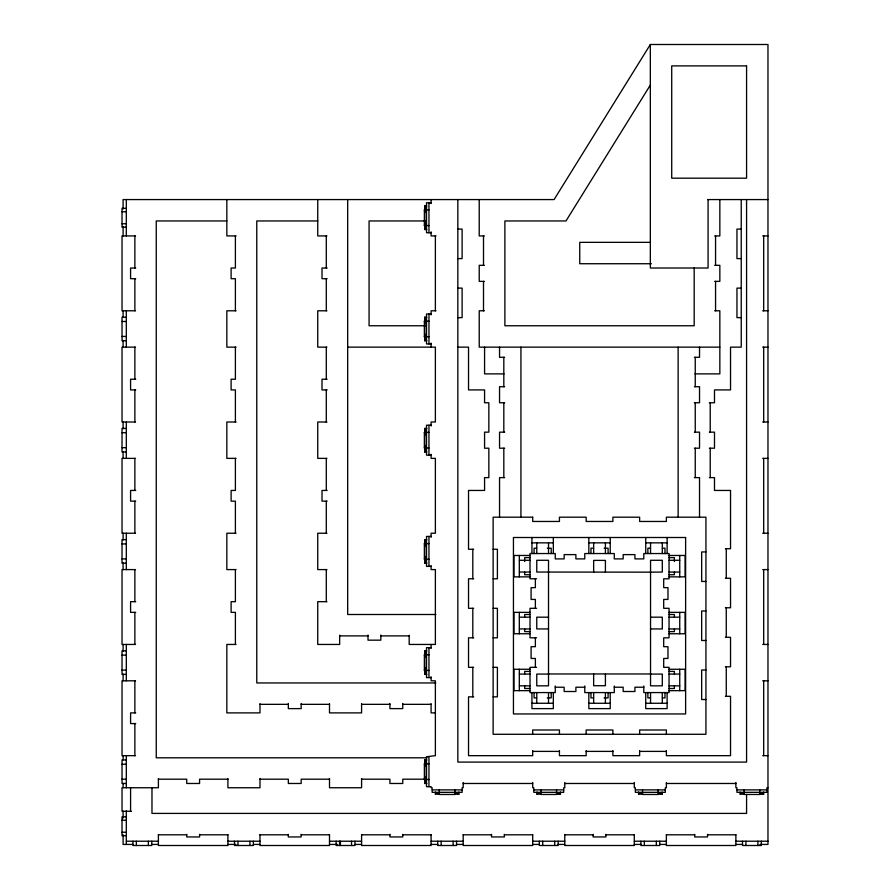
<?xml version="1.0" encoding="UTF-8"?>
<svg xmlns="http://www.w3.org/2000/svg" width="890" height="890" viewBox="0 0 890 890"><rect width="100%" height="100%" fill="white"/><g stroke="black" fill="none" stroke-linecap="round" stroke-linejoin="round"><path stroke-width="1.33" d="M426.021 226.082L424.686 229.509L424.686 205.979L426.822 205.979M426.021 337.299L424.686 340.736L424.686 317.207L426.822 317.207M426.021 448.516L424.686 451.953L424.686 428.424L426.822 428.424M426.021 559.743L424.686 563.17L424.686 539.64L426.822 539.64M426.021 670.96L424.686 674.386L424.686 650.868L426.822 650.868M426.021 780.04L424.686 783.478L424.686 759.949L426.822 759.949M428.958 225.559L424.374 225.559L425.086 222.956M428.958 336.776L424.374 336.776L425.086 334.173M428.958 447.993L424.374 447.993L425.086 445.389M428.958 559.22L424.374 559.22L425.086 556.617M428.958 670.437L424.374 670.437L425.086 667.834M428.958 779.518L424.374 779.518L425.086 776.914M759.949 844.432L767.97 844.432L767.97 44.5L650.334 44.5L554.081 199.571L123.098 199.571L123.098 208.994M650.334 85.062L565.984 220.954L504.886 220.954L504.886 325.762L694.178 325.762L694.178 267.868M439.526 794.169L435.377 794.169L438.803 792.834M541.12 794.169L536.97 794.169L540.408 792.834M642.714 794.169L638.564 794.169L642.002 792.834M744.318 794.169L740.157 794.169L743.595 792.834M707.806 199.571L767.97 199.571M431.094 202.775L426.51 202.775L426.51 232.724L431.094 232.724M126.313 208.338L122.03 208.338L122.03 227.161L126.313 227.161M424.374 225.559L424.374 209.94L428.958 209.94M122.03 211.753L126.313 211.753M226.839 220.954L156.251 220.954L156.251 757.802L426.933 757.802M317.741 220.954L256.776 220.954L256.776 682.953L435.722 682.953M425.587 220.954L369.072 220.954L369.072 325.762L425.587 325.762M122.03 223.735L126.313 223.735M457.838 229.086L462.11 229.086L462.11 258.601L457.838 258.601M741.236 229.086L736.953 229.086L736.953 258.601L741.236 258.601M424.686 229.509L426.822 229.509M135.525 235.928L122.03 235.928L122.03 310.788L135.525 310.788M236.05 235.928L226.839 235.928L226.839 199.571M326.953 235.928L317.741 235.928L317.741 199.571M435.989 235.928L431.094 235.928L431.094 231.845M484.36 235.928L479.221 235.928L479.221 199.571M714.715 235.928L719.843 235.928L719.843 199.571M762.697 235.928L767.97 235.928M650.445 242.347L579.746 242.347L579.746 263.729L651.435 263.729M484.36 265.331L479.221 265.331L479.221 281.373L484.36 281.373M714.715 265.331L719.843 265.331L719.843 281.373L714.715 281.373M135.725 268.012L130.585 268.012L130.585 278.704L135.725 278.704M327.153 268.012L322.013 268.012L322.013 278.704L327.153 278.704M457.838 288.115L462.11 288.115L462.11 317.63L457.838 317.63M741.236 288.115L736.953 288.115L736.953 317.63L741.236 317.63M236.05 310.788L226.839 310.788L226.839 347.145L236.05 347.145M326.953 310.788L317.741 310.788L317.741 347.145L326.953 347.145M435.989 310.788L431.094 310.788L431.094 314.871M484.36 310.788L479.221 310.788L479.221 347.145L719.843 347.145M714.715 310.788L719.843 310.788L719.843 373.878L694.979 373.878M762.697 310.788L767.97 310.788M431.094 313.992L426.51 313.992L426.51 343.941L431.094 343.941M126.313 317.207L122.03 317.207L122.03 340.736L126.313 340.736M424.374 336.776L424.374 321.156L428.958 321.156M122.03 321.479L126.313 321.479M122.03 336.453L126.313 336.453M424.686 340.736L426.822 340.736M135.525 347.145L122.03 347.145L122.03 422.005L135.525 422.005M347.678 347.145L435.377 347.145L435.377 422.005L431.094 422.005L431.094 426.043M457.838 347.145L468.529 347.145L468.529 389.92L484.572 389.92L484.572 402.758L488.844 402.758L488.844 432.162L484.572 432.162L484.572 448.204L488.844 448.204L488.844 477.618L484.572 477.618L484.572 490.446L468.529 490.446L468.529 549.264L473.658 549.264M762.697 347.145L767.97 347.145M504.675 357.302L499.546 357.302L499.546 347.145M694.389 357.302L699.529 357.302L699.529 347.145M504.029 373.878L484.572 373.878L484.572 347.145M135.725 379.229L130.585 379.229L130.585 389.92L135.725 389.92M327.153 379.229L322.013 379.229L322.013 389.92L327.153 389.92M504.675 386.716L499.546 386.716L499.546 402.758L504.675 402.758M694.389 386.716L699.529 386.716L699.529 402.758L694.389 402.758M709.363 402.758L714.492 402.758L714.492 389.92L730.534 389.92L730.534 347.145L741.236 347.145L741.236 199.571M236.05 422.005L226.839 422.005L226.839 458.372L236.05 458.372M326.953 422.005L317.741 422.005L317.741 458.372L326.953 458.372M762.697 422.005L767.97 422.005M431.094 425.22L426.51 425.22L426.51 455.157L431.094 455.157M126.313 428.424L122.03 428.424L122.03 451.953L126.313 451.953M504.675 432.162L499.546 432.162L499.546 448.204L504.675 448.204M694.389 432.162L699.529 432.162L699.529 448.204L694.389 448.204M709.363 432.162L714.492 432.162L714.492 448.204L709.363 448.204M424.374 447.993L424.374 432.384L428.958 432.384M122.03 432.707L126.313 432.707M122.03 447.67L126.313 447.67M424.686 451.953L426.822 451.953M135.525 458.372L122.03 458.372L122.03 533.232L135.525 533.232M762.697 458.372L767.97 458.372M504.675 477.618L499.546 477.618L499.546 517.19M694.389 477.618L699.529 477.618L699.529 517.19M709.363 477.618L714.492 477.618L714.492 490.446L730.534 490.446L730.534 548.73L725.406 548.73M135.725 490.446L130.585 490.446L130.585 501.148L135.725 501.148M327.153 490.446L322.013 490.446L322.013 501.148L327.153 501.148M236.05 533.232L226.839 533.232L226.839 569.589L236.05 569.589M326.953 533.232L317.741 533.232L317.741 569.589L326.953 569.589M762.697 533.232L767.97 533.232M431.094 536.436L426.51 536.436L426.51 566.385L431.094 566.385M126.313 539.64L122.03 539.64L122.03 563.17L126.313 563.17M531.942 542.856L553.335 542.856M588.835 542.856L610.229 542.856M645.728 542.856L667.122 542.856M424.374 559.22L424.374 543.601L428.958 543.601M122.03 543.923L126.313 543.923M536.715 548.196L534.078 548.196L534.078 553.547M547.25 548.196L551.199 548.196L551.199 553.547M593.608 548.196L590.971 548.196L590.971 553.547M604.143 548.196L608.093 548.196L608.093 553.547M650.501 548.196L647.875 548.196L647.875 553.547M662.349 548.196L664.986 548.196L664.986 553.547M493.127 549.264L497.399 549.264L497.399 578.789L493.127 578.789M705.937 551.945L701.665 551.945L701.665 581.459L705.937 581.459M530.017 555.471L513.975 555.471L513.975 576.865L530.017 576.865M669.046 555.471L685.089 555.471L685.089 576.865L669.046 576.865M530.017 557.607L524.677 557.607L524.677 561.557M669.046 557.607L674.386 557.607L674.386 561.557M122.03 558.898L126.313 558.898M519.326 560.288L530.017 560.288M669.046 560.288L679.738 560.288M424.686 563.17L426.822 563.17M135.525 569.589L122.03 569.589L122.03 644.449L135.525 644.449M762.697 569.589L767.97 569.589M519.326 572.048L530.017 572.048M669.046 572.048L679.738 572.048M530.017 574.718L524.677 574.718L524.677 572.092M669.046 574.718L674.386 574.718L674.386 572.092M725.406 578.255L730.534 578.255L730.534 607.77L725.406 607.77M473.658 578.789L468.529 578.789L468.529 608.304L473.658 608.304M536.603 578.789L530.017 578.789L530.017 553.547L555.26 553.547L555.26 558.898L564.138 558.898L564.138 554.615L575.897 554.615L575.897 558.898L584.774 558.898L584.774 553.547L614.289 553.547L614.289 558.898L623.167 558.898L623.167 554.615L634.926 554.615L634.926 558.898L643.804 558.898L643.804 553.547L669.046 553.547L669.046 578.789L663.695 578.789L663.695 587.656L667.978 587.656L667.978 599.426L663.695 599.426L663.695 608.304L669.046 608.304L669.046 637.819L663.695 637.819L663.695 646.696L667.978 646.696L667.978 658.455L663.695 658.455L663.695 667.333L669.046 667.333L669.046 692.576L643.804 692.576L643.804 685.99M135.725 601.673L130.585 601.673L130.585 612.365L135.725 612.365M326.953 601.673L317.741 601.673L317.741 644.449L339.657 644.449L339.657 635.238M493.127 608.304L497.399 608.304L497.399 637.819L493.127 637.819M536.603 608.304L530.017 608.304L530.017 637.819L536.603 637.819M705.937 610.974L701.665 610.974L701.665 640.489L705.937 640.489M530.017 612.365L513.975 612.365L513.975 633.758L530.017 633.758M669.046 612.365L685.089 612.365L685.089 633.758L669.046 633.758M435.811 614.5L347.678 614.5L347.678 199.571M530.017 614.5L524.677 614.5L524.677 617.137M669.046 614.5L674.386 614.5L674.386 617.137M519.326 617.182L530.017 617.182M548.518 617.182L536.759 617.182L536.759 628.941L548.518 628.941M650.546 617.182L662.305 617.182L662.305 628.941L650.546 628.941M669.046 617.182L679.738 617.182M519.326 628.941L530.017 628.941M669.046 628.941L679.738 628.941M530.017 631.611L524.677 631.611L524.677 628.985M669.046 631.611L674.386 631.611L674.386 628.985M339.657 635.894L368.004 635.894M380.831 635.894L409.178 635.894M725.406 637.285L730.534 637.285L730.534 666.799L725.406 666.799M473.658 637.819L468.529 637.819L468.529 667.333L473.658 667.333M236.05 644.449L226.839 644.449L226.839 712.89L259.991 712.89L259.991 703.678M762.697 644.449L767.97 644.449M431.094 647.653L426.51 647.653L426.51 677.602L431.094 677.602M126.313 650.868L122.03 650.868L122.03 674.386L126.313 674.386M424.374 670.437L424.374 654.817L428.958 654.817M122.03 655.14L126.313 655.14M493.127 667.333L497.399 667.333L497.399 696.848L493.127 696.848M536.603 667.333L530.017 667.333L530.017 692.576L555.26 692.576L555.26 685.99M530.017 669.258L513.975 669.258L513.975 690.651L530.017 690.651M669.046 669.258L685.089 669.258L685.089 690.651L669.046 690.651M122.03 670.114L126.313 670.114M705.937 670.003L701.665 670.003L701.665 699.529L705.937 699.529M530.017 671.394L524.677 671.394L524.677 674.03M669.046 671.394L674.386 671.394L674.386 674.03M548.518 673.964L650.546 673.964M519.326 674.075L530.017 674.075M548.518 674.075L536.759 674.075L536.759 685.834L548.518 685.834L548.518 560.288L536.759 560.288L536.759 572.048L650.546 572.159L662.305 572.048L662.305 560.288L650.546 560.288L650.546 685.834L662.305 685.834L662.305 674.075L650.546 674.075M669.046 674.075L679.738 674.075M424.686 674.386L426.822 674.386M135.525 680.806L122.03 680.806L122.03 755.666L135.525 755.666M762.697 680.806L767.97 680.806M519.326 685.834L530.017 685.834M669.046 685.834L679.738 685.834M555.26 687.225L564.138 687.225L564.138 691.508L575.897 691.508L575.897 687.225L584.774 687.225M614.289 687.225L623.167 687.225L623.167 691.508L634.926 691.508L634.926 687.225L643.804 687.225M530.017 688.504L524.677 688.504L524.677 685.879M669.046 688.504L674.386 688.504L674.386 685.879M725.406 696.314L730.534 696.314L730.534 755.666L666.376 755.666L666.376 750.537M473.658 696.848L468.529 696.848L468.529 755.666L532.698 755.666L532.698 750.537M536.715 697.916L534.078 697.916L534.078 692.576M547.25 697.916L551.199 697.916L551.199 692.576M593.608 697.916L590.971 697.916L590.971 692.576M604.143 697.916L608.093 697.916L608.093 692.576M650.501 697.916L647.875 697.916L647.875 692.576M662.349 697.916L664.986 697.916L664.986 692.576M531.942 703.267L553.335 703.267M588.835 703.267L610.229 703.267M645.728 703.267L667.122 703.267M259.991 704.335L288.327 704.335M301.165 704.335L329.5 704.335M361.585 704.335L389.92 704.335M402.758 704.335L431.094 704.335M135.725 712.89L130.585 712.89L130.585 723.581L135.725 723.581M435.377 712.89L431.094 712.89L431.094 703.678M532.698 751.394L559.432 751.394M586.165 751.394L612.899 751.394M639.632 751.394L666.376 751.394M762.697 755.666L767.97 755.666M126.313 759.949L122.03 759.949L122.03 783.478L126.313 783.478M424.374 779.518L424.374 763.898L428.958 763.898M122.03 764.221L126.313 764.221M122.03 779.195L126.313 779.195M158.398 779.195L186.733 779.195L186.733 783.478L199.571 783.478L199.571 779.195L227.907 779.195M259.991 779.195L288.327 779.195L288.327 783.478L301.165 783.478L301.165 779.195L329.5 779.195M361.585 779.195L389.92 779.195L389.92 783.478L402.758 783.478L402.758 779.195L424.352 779.195M424.686 783.478L426.822 783.478M463.178 783.478L532.698 783.478M564.772 783.478L634.292 783.478M666.376 783.478L735.885 783.478M767.97 787.75L766.902 787.75L766.902 792.334L736.953 792.334L736.953 787.75L735.885 787.75L735.885 782.488M432.162 789.886L462.11 789.886M533.766 789.886L563.704 789.886M635.36 789.886L665.297 789.886M736.953 789.886L766.902 789.886M454.745 794.169L458.906 794.169L458.906 792.033M556.35 794.169L560.5 794.169L560.5 792.033M657.944 794.169L662.093 794.169L662.093 792.033M759.537 794.169L763.687 794.169L763.687 792.033M131.442 811.28L122.03 811.28L122.03 787.75L158.398 787.75L158.398 778.539M126.313 816.842L122.03 816.842L122.03 835.665L126.313 835.665M122.03 820.257L126.313 820.257M122.03 832.239L126.313 832.239M158.398 834.809L186.733 834.809M199.571 834.809L227.907 834.809M259.991 834.809L288.327 834.809M301.165 834.809L329.5 834.809M361.585 834.809L389.92 834.809M402.758 834.809L431.094 834.809M463.178 834.809L491.525 834.809M504.352 834.809L532.698 834.809M564.772 834.809L593.118 834.809M605.945 834.809L634.292 834.809M666.376 834.809L694.712 834.809M707.539 834.809L735.885 834.809M126.313 841.217L158.398 841.217M227.907 841.217L259.991 841.217M329.5 841.217L361.585 841.217M431.094 841.217L463.178 841.217M532.698 841.217L564.772 841.217M634.292 841.217L666.376 841.217M735.885 841.217L767.97 841.217M132.999 844.432L123.098 844.432L123.098 834.72M151.712 844.432L158.398 844.432M227.907 844.432L235.928 844.432M253.305 844.432L259.991 844.432M329.5 844.432L337.521 844.432M354.899 844.432L361.585 844.432M431.094 844.432L437.78 844.432M456.492 844.432L463.178 844.432M532.698 844.432L539.373 844.432M558.097 844.432L564.772 844.432M634.292 844.432L640.967 844.432M659.69 844.432L666.376 844.432M735.885 844.432L742.572 844.432M760.26 792.834L763.687 794.169M658.656 792.834L662.093 794.169M557.062 792.834L560.5 794.169M455.469 792.834L458.906 794.169M424.686 205.979L426.021 209.417M424.686 317.207L426.021 320.634M424.686 428.424L426.021 431.861M424.686 539.64L426.021 543.078M424.686 650.868L426.021 654.295M424.686 759.949L426.021 763.375M424.374 209.94L425.086 212.543M424.374 321.156L425.086 323.76M424.374 432.384L425.086 434.988M424.374 543.601L425.086 546.204M424.374 654.817L425.086 657.421M424.374 763.898L425.086 766.501M763.687 235.928L763.687 310.788M763.687 347.145L763.687 422.005M763.687 458.372L763.687 533.232M763.687 569.589L763.687 644.449M763.687 680.806L763.687 755.666M761.339 841.217L761.339 845.5L742.516 845.5L742.516 841.217M759.737 789.886L759.737 794.47L744.118 794.47L744.118 789.886M757.913 841.217L757.913 845.5M746.577 199.571L746.577 762.085L457.838 762.085L457.838 199.571M746.577 794.503L746.577 813.415L151.979 813.415L151.979 787.75M745.931 841.217L745.931 845.5M740.157 792.033L740.157 794.169M735.885 834.642L735.885 845.5L666.376 845.5L666.376 834.642M726.262 548.73L726.262 578.255M726.262 607.77L726.262 637.285M726.262 666.799L726.262 696.314M715.56 235.928L715.56 265.331M715.56 281.373L715.56 310.788M710.22 402.758L710.22 432.162M710.22 448.204L710.22 477.618M708.084 199.571L708.084 268.012L650.334 268.012L650.334 44.5M707.539 834.375L707.539 836.945L694.712 836.945L694.712 834.375M695.246 357.302L695.246 386.716M695.246 402.758L695.246 432.162M695.246 448.204L695.246 477.618M679.738 555.471L679.738 576.865M679.738 612.365L679.738 633.758M679.738 669.258L679.738 690.651M678.135 347.145L678.135 517.19M667.122 537.504L667.122 553.547M667.122 692.576L667.122 708.618L645.728 708.618L645.728 692.576M666.376 734.283L666.376 730L639.632 730L639.632 734.283M666.376 782.488L666.376 787.75L665.297 787.75L665.297 792.334L635.36 792.334L635.36 787.75L634.292 787.75L634.292 782.488M662.305 542.856L662.305 553.547M662.305 692.576L662.305 703.267M659.746 841.217L659.746 845.5L640.922 845.5L640.922 841.217M658.133 789.886L658.133 794.47L642.524 794.47L642.524 789.886M656.319 841.217L656.319 845.5M650.546 542.856L650.546 553.547M650.546 692.576L650.546 703.267M645.728 537.504L645.728 553.547M644.338 841.217L644.338 845.5M639.632 750.537L639.632 755.666L612.899 755.666L612.899 750.537M638.564 792.033L638.564 794.169M634.292 834.642L634.292 845.5L564.772 845.5L564.772 834.642M614.289 685.99L614.289 692.576L584.774 692.576L584.774 685.99M612.899 734.283L612.899 730L586.165 730L586.165 734.283M610.229 537.504L610.229 553.547M610.229 692.576L610.229 708.618L588.835 708.618L588.835 692.576M605.945 834.375L605.945 836.945L593.118 836.945L593.118 834.375M605.411 542.856L605.411 553.547M605.411 572.159L605.411 560.389L593.652 560.389L593.652 572.159M605.411 673.964L605.411 685.723L593.652 685.723L593.652 673.964M605.411 692.576L605.411 703.267M593.652 542.856L593.652 553.547M593.652 692.576L593.652 703.267M588.835 537.504L588.835 553.547M586.165 750.537L586.165 755.666L559.432 755.666L559.432 750.537M564.772 782.488L564.772 787.75L563.704 787.75L563.704 792.334L533.766 792.334L533.766 787.75L532.698 787.75L532.698 782.488M559.432 734.283L559.432 730L532.698 730L532.698 734.283M558.141 841.217L558.141 845.5L539.329 845.5L539.329 841.217M556.539 789.886L556.539 794.47L540.931 794.47L540.931 789.886M554.726 841.217L554.726 845.5M553.335 537.504L553.335 553.547M553.335 692.576L553.335 708.618L531.942 708.618L531.942 692.576M548.518 542.856L548.518 553.547M548.518 692.576L548.518 703.267M542.744 841.217L542.744 845.5M536.97 792.033L536.97 794.169M536.759 542.856L536.759 553.547M536.759 692.576L536.759 703.267M535.368 578.789L535.368 587.656L531.085 587.656L531.085 599.426L535.368 599.426L535.368 608.304M535.368 637.819L535.368 646.696L531.085 646.696L531.085 658.455L535.368 658.455L535.368 667.333M532.698 834.642L532.698 845.5L463.178 845.5L463.178 834.642M531.942 537.504L531.942 553.547M520.928 347.145L520.928 517.19M519.326 555.471L519.326 576.865M519.326 612.365L519.326 633.758M519.326 669.258L519.326 690.651M504.352 834.375L504.352 836.945L491.525 836.945L491.525 834.375M503.818 357.302L503.818 386.716M503.818 402.758L503.818 432.162M503.818 448.204L503.818 477.618M483.504 235.928L483.504 265.331M483.504 281.373L483.504 310.788M472.801 549.264L472.801 578.789M472.801 608.304L472.801 637.819M472.801 667.333L472.801 696.848M463.178 782.488L463.178 787.75L462.11 787.75L462.11 792.334L432.162 792.334L432.162 787.75L431.094 787.75L431.094 786.682L426.51 786.682L426.51 756.734L435.377 755.666L435.377 680.806L431.094 680.806L431.094 676.767M456.548 841.217L456.548 845.5L437.724 845.5L437.724 841.217M454.946 789.886L454.946 794.47L439.326 794.47L439.326 789.886M453.132 841.217L453.132 845.5M441.151 841.217L441.151 845.5M435.377 235.928L435.377 310.788M435.377 792.033L435.377 794.169M431.094 199.571L431.094 203.576M431.094 343.139L431.094 347.145M431.094 454.323L431.094 458.372L435.377 458.372L435.377 533.232L431.094 533.232L431.094 537.271M431.094 565.551L431.094 569.589L435.377 569.589L435.377 644.449L409.178 644.449L409.178 635.238M431.094 644.449L431.094 648.487M431.094 834.642L431.094 845.5L361.585 845.5L361.585 834.642M428.958 202.775L428.958 232.724M428.958 313.992L428.958 343.941M428.958 425.22L428.958 455.157M428.958 536.436L428.958 566.385M428.958 647.653L428.958 677.602M428.958 756.734L428.958 786.682M402.758 703.478L402.758 708.618L389.92 708.618L389.92 703.478M402.758 834.375L402.758 836.945L389.92 836.945L389.92 834.375M380.831 635.037L380.831 640.166L368.004 640.166L368.004 635.037M361.585 703.678L361.585 712.89L329.5 712.89L329.5 703.678M361.585 778.539L361.585 787.75L329.5 787.75L329.5 778.539M354.954 841.217L354.954 845.5L336.131 845.5L336.131 841.217M351.528 841.217L351.528 845.5M340.414 841.217L340.414 845.5M339.557 841.217L339.557 845.5M329.5 834.642L329.5 845.5L259.991 845.5L259.991 834.642M326.296 235.928L326.296 268.012M326.296 278.704L326.296 310.788M326.296 347.145L326.296 379.229M326.296 389.92L326.296 422.005M326.296 458.372L326.296 490.446M326.296 501.148L326.296 533.232M326.296 569.589L326.296 601.673M301.165 703.478L301.165 708.618L288.327 708.618L288.327 703.478M301.165 834.375L301.165 836.945L288.327 836.945L288.327 834.375M259.991 778.539L259.991 787.75L227.907 787.75L227.907 778.539M253.361 841.217L253.361 845.5L234.537 845.5L234.537 841.217M249.934 841.217L249.934 845.5M237.964 841.217L237.964 845.5M235.394 235.928L235.394 268.012L231.111 268.012L231.111 278.704L235.394 278.704L235.394 310.788M235.394 347.145L235.394 379.229L231.111 379.229L231.111 389.92L235.394 389.92L235.394 422.005M235.394 458.372L235.394 490.446L231.111 490.446L231.111 501.148L235.394 501.148L235.394 533.232M235.394 569.589L235.394 601.673L231.111 601.673L231.111 612.365L235.394 612.365L235.394 644.449M227.907 834.642L227.907 845.5L158.398 845.5L158.398 834.642M199.571 834.375L199.571 836.945L186.733 836.945L186.733 834.375M151.767 841.217L151.767 845.5L132.944 845.5L132.944 841.217M148.341 841.217L148.341 845.5M136.359 841.217L136.359 845.5M134.868 235.928L134.868 268.012M134.868 278.704L134.868 310.788M134.868 347.145L134.868 379.229M134.868 389.92L134.868 422.005M134.868 458.372L134.868 490.446M134.868 501.148L134.868 533.232M134.868 569.589L134.868 601.673M134.868 612.365L134.868 644.449M134.868 680.806L134.868 712.89M134.868 723.581L134.868 755.666M130.585 787.75L130.585 811.28M126.313 199.571L126.313 235.928M126.313 310.788L126.313 347.145M126.313 422.005L126.313 458.372M126.313 533.232L126.313 569.589M126.313 644.449L126.313 680.806M126.313 755.666L126.313 787.75M126.313 810.868L126.313 844.432M123.098 226.505L123.098 235.928M123.098 310.788L123.098 317.519M123.098 340.414L123.098 347.145M123.098 422.005L123.098 428.735M123.098 451.63L123.098 458.372M123.098 533.232L123.098 539.963M123.098 562.858L123.098 569.589M123.098 644.449L123.098 651.18M123.098 674.075L123.098 680.806M123.098 755.666L123.098 759.826M123.098 783.411L123.098 787.572M123.098 811.146L123.098 818.077M746.577 65.893L671.716 65.893L671.716 178.178L746.577 178.178L746.577 65.893M532.698 517.19L493.127 517.19L493.127 734.283L705.937 734.283L705.937 517.19L666.376 517.19L666.376 521.462L639.632 521.462L639.632 517.19L612.899 517.19L612.899 521.462L586.165 521.462L586.165 517.19L559.432 517.19L559.432 521.462L532.698 521.462L532.698 517.19M685.623 537.504L513.441 537.504L513.441 713.958L685.623 713.958L685.623 537.504"/></g></svg>
